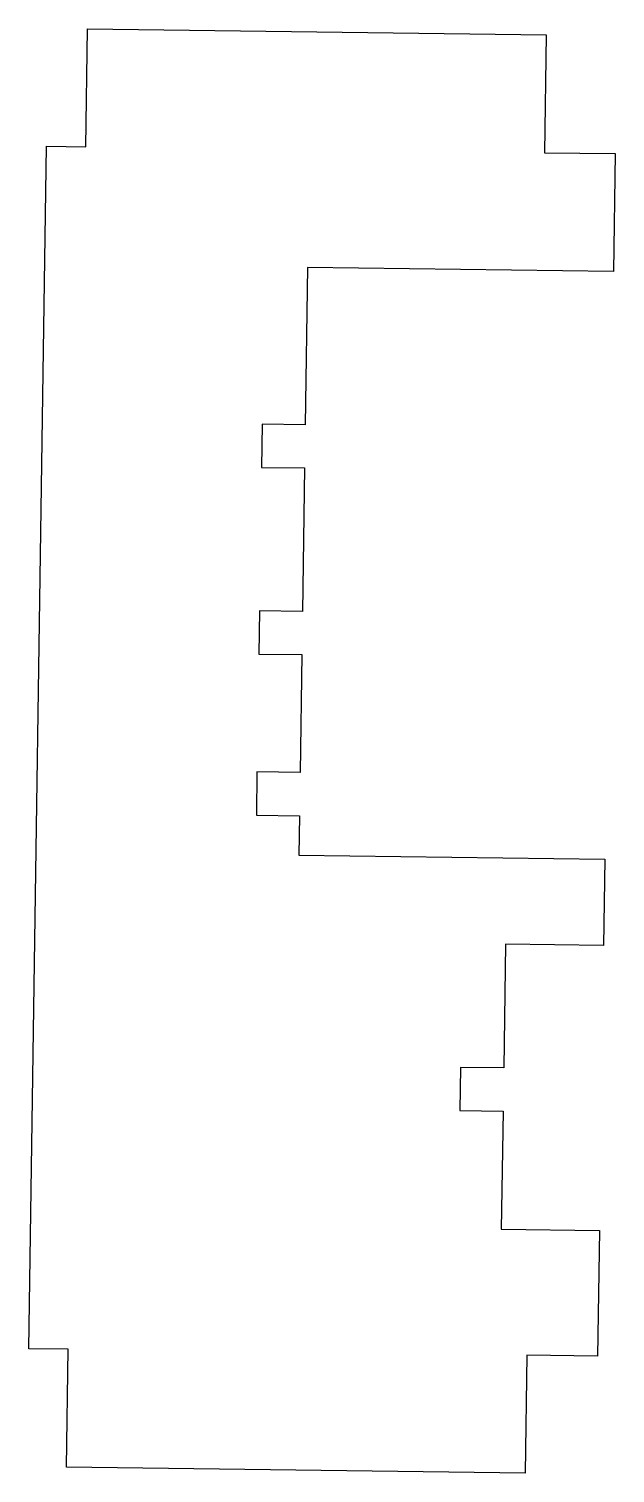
# Model space of a CAD drawing. Header units: millimetres. Extents: x -64.8 to -49.9, y -20.4 to 16.3.
import ezdxf

# ---------------------------------------------------------------- set-up
doc = ezdxf.new("R2010")
doc.units = ezdxf.units.MM

msp = doc.modelspace()

# ---------------------------------------------------------------- linework, layer by layer
at = {"color": 7, "linetype": 'Continuous'}
for p, q in [((-63.332, 13.312), (-63.288, 16.311)), ((-63.288, 16.311), (-51.616, 16.16)), ((-51.616, 16.16), (-51.66, 13.162)), ((-64.778, -17.261), (-64.33, 13.325)), ((-64.33, 13.325), (-63.332, 13.312)), ((-51.66, 13.162), (-49.864, 13.139)), ((-49.864, 13.139), (-49.908, 10.14)), ((-57.69, 10.24), (-57.748, 6.242)), ((-49.908, 10.14), (-57.69, 10.24)), ((-58.846, 6.256), (-58.862, 5.157)), ((-57.748, 6.242), (-58.846, 6.256)), ((-58.862, 5.157), (-57.764, 5.143)), ((-57.764, 5.143), (-57.818, 1.494)), ((-58.915, 1.508), (-58.931, 0.409)), ((-57.818, 1.494), (-58.915, 1.508)), ((-58.931, 0.409), (-57.834, 0.395)), ((-57.834, 0.395), (-57.878, -2.604)), ((-58.975, -2.59), (-58.991, -3.689)), ((-57.878, -2.604), (-58.975, -2.59)), ((-58.991, -3.689), (-57.894, -3.703)), ((-57.894, -3.703), (-57.909, -4.703)), ((-57.909, -4.703), (-50.127, -4.804)), ((-50.127, -4.804), (-50.159, -7.003)), ((-52.653, -6.97), (-52.699, -10.119)), ((-50.159, -7.003), (-52.653, -6.97)), ((-53.797, -10.105), (-53.813, -11.204)), ((-52.699, -10.119), (-53.797, -10.105)), ((-53.813, -11.204), (-52.716, -11.218)), ((-52.716, -11.218), (-52.76, -14.217)), ((-52.76, -14.217), (-50.265, -14.249)), ((-50.265, -14.249), (-50.312, -17.448)), ((-63.781, -17.274), (-64.778, -17.261)), ((-63.825, -20.273), (-63.781, -17.274)), ((-52.108, -17.425), (-52.152, -20.423)), ((-50.312, -17.448), (-52.108, -17.425)), ((-52.152, -20.423), (-63.825, -20.273))]:
    msp.add_line(p, q, dxfattribs=at)

doc.saveas('drawing.dxf')
